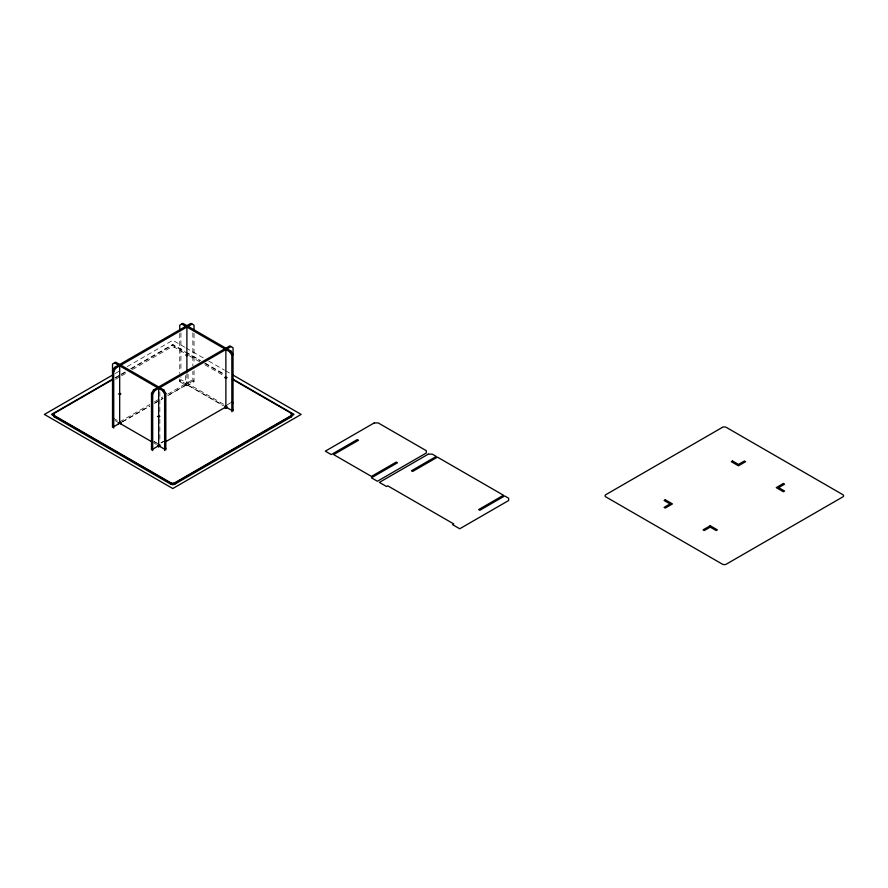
<?xml version="1.0" encoding="UTF-8"?>
<svg xmlns="http://www.w3.org/2000/svg" width="888" height="888" viewBox="0 0 888 888"><rect width="100%" height="100%" fill="white"/><g stroke="black" fill="none" stroke-linecap="round" stroke-linejoin="round"><path stroke-width="0.67" stroke-dasharray="4.44 3.33" d="M115.185 373.548L119.991 370.773M127.184 366.622L172.783 340.304L184.771 347.23M115.174 377.689L119.969 374.925M121.168 374.225L125.974 371.45M130.769 368.687L172.783 344.433L184.782 351.359M115.551 377.933L120.368 375.147M121.512 374.492L126.374 371.684M131.047 368.986L172.783 344.888L200.2 360.728M115.562 379.298L120.368 376.523M121.567 375.835L126.374 373.06M132.379 369.597L170.785 347.419A2.808 1.621 0 0 1 174.769 347.419L184.371 352.958M179.742 378.943L179.742 381.696L180.93 381.008L180.93 376.878M119.691 421.878L149.695 404.551M154.49 401.787L162.893 396.936M167.677 394.172L192.863 379.631L194.05 380.319L167.677 395.549M122.078 421.878L149.695 405.938M154.49 403.163L162.893 398.312M122.466 421.878L149.906 406.038M154.679 403.285L163.037 398.457M167.81 395.704L186.891 384.682L223.11 405.594M179.742 381.696L186.891 385.825L194.05 381.696L194.05 370.673M161.05 442.779L163.436 441.392M161.061 442.99L163.492 441.591M227.039 404.906L231.835 402.131M185.981 347.918L203.974 358.308M208.769 361.083L224.364 370.085M225.563 370.773L230.369 373.548M185.981 352.059L200.377 360.373M205.184 363.137L224.387 374.225M204.773 363.37L224.042 374.492M189.177 355.733L199.978 361.971M204.773 364.746L222.788 375.136M194.05 381.696L192.863 381.008L192.863 371.362M223.554 404.24L180.93 379.631L179.742 380.319L223.543 405.616M153.99 441.458L158.663 444.155M113.72 418.437L117.294 420.501M153.935 441.658L156.344 443.045M114.896 420.49L118.493 422.566M153.924 443.023L156.332 444.422M194.05 333.477L194.05 363.791M192.863 332.789L192.863 365.856M188.09 374.192L188.09 383.76M186.891 373.515L186.891 385.825M185.703 375.569L185.703 385.137M180.93 332.789L180.93 371.362M179.742 333.477L179.742 373.426M174.769 347.419L174.769 346.043A2.808 1.621 0 0 0 170.785 346.043L170.785 347.419M159.851 391.763L159.851 413.63M159.851 419.103L159.851 442.346"/><path stroke-width="1.33" d="M118.493 365.168L114.519 367.466L112.521 370.906L113.72 371.595L113.72 428.083M113.72 371.595L115.706 368.154L119.68 365.856L119.68 423.254M151.504 449.894L151.504 393.406L153.491 389.965L157.465 387.668M152.692 450.582L152.692 394.094L154.679 390.653L158.663 388.356L158.663 447.141M119.68 364.48L185.703 326.362M186.891 325.674L190.876 323.376L194.05 325.208L194.05 330.725M120.879 365.168L186.891 327.05L186.891 372.15M188.09 326.362L192.063 324.065M112.787 374.936L44.4 414.419L172.783 488.533L301.154 414.419L232.767 374.936M112.765 379.076L51.56 414.419L172.783 484.404L293.995 414.419L232.789 379.076M113.165 379.309L52.359 414.419L172.783 483.938L293.207 414.419L232.39 379.309M186.891 354.379L185.703 355.067L186.891 355.755L188.09 355.067M158.663 386.979L224.675 348.862M225.874 348.174L229.848 345.876L233.033 347.719L233.033 411.089M159.851 387.668L225.874 349.55L225.874 408.336L224.675 407.648M227.062 348.862L231.035 346.564M112.521 419.125L113.72 418.437M114.519 362.87L162.637 390.653L163.825 389.965L165.823 393.406L165.823 449.894M181.729 324.065L229.848 351.848L231.035 351.16L233.033 354.601L231.835 355.289L231.835 411.777M164.624 450.582L164.624 394.094L165.823 393.406M120.912 422.544L113.72 426.706L112.521 426.007M225.874 376.878L224.675 377.567L225.874 378.255L227.062 377.567M225.874 405.572L224.675 406.271L231.835 410.4L233.033 409.712M159.851 446.442L159.851 445.066L152.692 449.206L151.504 448.518M165.856 441.602L227.062 406.271M225.874 408.336L227.062 407.648M165.823 448.518L164.624 449.206L157.52 445.099M54.346 416.938L54.346 415.562A2.808 1.621 0 0 1 54.346 413.264L54.346 414.652A2.808 1.621 0 0 0 54.346 416.938L170.785 484.171A2.808 1.621 0 0 0 174.769 484.171L291.209 416.938A2.808 1.621 0 0 0 291.686 415.007M231.035 351.16L182.917 323.376L179.742 325.208L179.742 330.725M231.835 402.131L233.033 402.819M163.825 389.965L115.706 362.182L112.521 364.013L112.521 427.394M114.519 367.466L115.706 368.154M153.491 389.965L154.679 390.653M151.504 393.406L152.692 394.094M119.68 393.173L120.879 393.861L119.68 394.561L118.493 393.861M158.663 415.684L159.851 416.372L158.663 417.06L157.465 416.372M119.68 421.878L120.879 422.566L120.879 423.942M158.663 444.377L159.851 445.066M118.448 422.544L152.78 442.368M229.848 351.848L231.835 355.289M162.637 390.653L164.624 394.094M291.209 414.652L291.209 413.264A2.808 1.621 0 0 1 291.209 415.562L291.209 416.938M174.769 484.171L174.769 482.795A2.808 1.621 0 0 1 170.785 482.795L170.785 484.171M118.493 422.566L118.493 423.942M374.225 422.921L325.308 451.16L331.268 454.601L357.32 439.56L358.508 440.259L333.655 454.601L371.439 476.412L396.292 462.071L397.491 462.759L371.439 477.8L377.4 481.241L426.318 453.002L426.318 450.704L378.199 422.921L374.225 422.921M428.305 454.145L379.387 482.384L386.546 486.524L387.745 485.836L453.757 523.942L452.569 524.63L459.729 528.771L508.646 500.521L508.646 498.235L504.673 495.937L479.809 510.289L478.621 509.601L503.474 495.249L437.451 457.131L412.598 471.484L411.41 470.795L436.263 456.443L432.29 454.145L428.305 454.145M722.355 427.394L605.905 494.627A2.808 1.621 0 0 0 605.905 496.925L722.355 564.146A2.808 1.621 0 0 0 726.329 564.146L842.779 496.925A2.808 1.621 0 0 0 842.779 494.627L726.329 427.394A2.808 1.621 0 0 0 722.355 427.394M665.29 499.789L664.091 500.477L670.063 503.918L664.091 507.37L665.29 508.058L672.438 503.918L665.29 499.789M732.5 460.983L731.301 461.671L738.461 465.812L745.62 461.671L744.433 460.983L738.461 464.435L732.5 460.983M710.222 525.74L703.063 529.87L704.262 530.558L710.222 527.117L716.194 530.558L717.382 529.87L710.222 525.74M783.405 483.483L776.245 487.623L783.405 491.752L784.592 491.064L778.632 487.623L784.592 484.182L783.405 483.483"/></g></svg>
